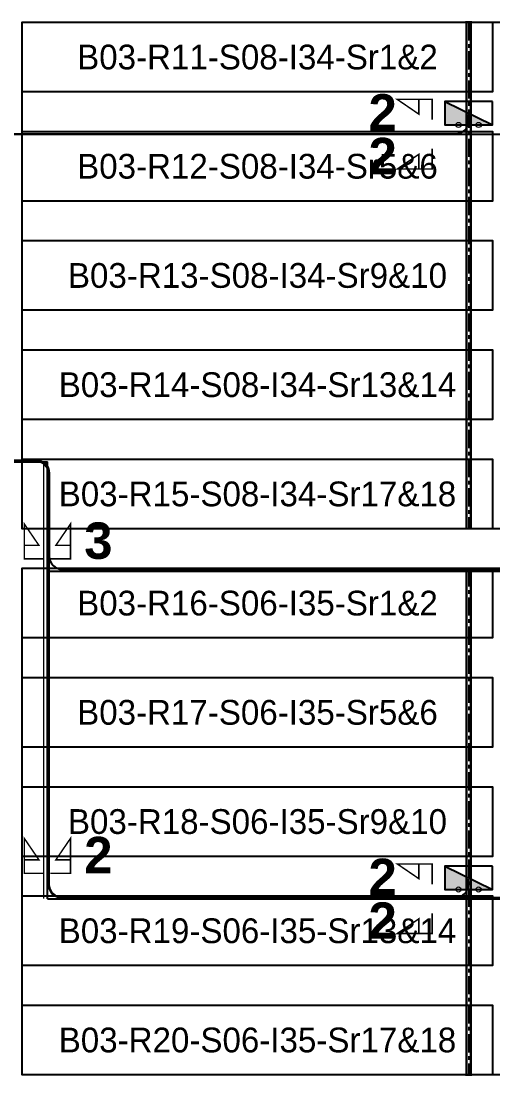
# Model space of a CAD drawing. Header units: metres. Extents: x 532250 to 532639, y 2674174 to 2674494.
# Drawn here: x 532476.5 to 532508.9, y 2674346.7 to 2674419.2 of the extents above; entities that cross this region are included whole.
import ezdxf
from ezdxf.enums import TextEntityAlignment as Align

# ---------------------------------------------------------------- set-up
doc = ezdxf.new("R2010")
doc.units = ezdxf.units.M
doc.header["$MEASUREMENT"] = 0
doc.linetypes.add('CENTER', pattern=[2, 1.25, -0.25, 0.25, -0.25])
for name, color, linetype in [('DC Trench BL-03', 40, 'Continuous'), ('E-Inverter Grouping', 2, 'Continuous'), ('Inverter Block-03', 7, 'Continuous'), ('LT Cable(AG) INV to LT Panel BL-03', 2, 'Continuous'), ('Messenger Wire Block-03 (Master Path)', 30, 'Continuous'), ('Messenger Wire Block-03 (MW Path)', 191, 'Continuous'), ('MMS Table Block-03', 8, 'Continuous'), ('Plan Line - DC BL-03', 40, 'Continuous'), ('Section Marking BL-03', 2, 'Continuous')]:
    doc.layers.add(name, color=color, linetype=linetype)
doc.layers.add('PILE', color=1, linetype='Continuous', lineweight=15)
doc.styles.add('BoldTextStyle', font='arialbd.ttf')
doc.styles.get("Standard").update_dxf_attribs({"font": 'Adani Regular.ttf'})

# ---------------------------------------------------------------- blocks, each defined once
blk = doc.blocks.new('MMS Table (32.292 x 4.788)')
at = {"color": 0}
blk.add_lwpolyline([(0, -0.002), (0, 4.786), (32.292, 4.786), (32.292, -0.002)], close=True, dxfattribs=at)
at = {"color": 7}
blk.add_attdef('ID1', text='', height=1.7, dxfattribs=at).set_placement((16.146, 2.392), align=Align.MIDDLE_CENTER)
blk = doc.blocks.new('Inverter Block')
h = blk.add_hatch(color=0)
h.dxf.hatch_style = 1
h.paths.add_polyline_path([(-1.456, 2.269), (-1.456, 0.846), (1.456, 0.846)])
at = {"color": 0}
blk.add_lwpolyline([(1.456, 2.269), (-1.456, 2.269), (-1.456, 0.846), (1.456, 0.846)], close=True, dxfattribs=at)
blk.add_lwpolyline([(-1.456, 2.269), (1.456, 0.846)], dxfattribs=at)
at = {"layer": 'PILE'}
for centre in [(-0.613, 0.846), (0.613, 0.846)]:
    blk.add_circle(centre, 0.156, dxfattribs=at)
at = {"color": 7}
blk.add_attdef('ID', (-1.456, 3.006), '', height=1.8, dxfattribs=at)

msp = doc.modelspace()

# ---------------------------------------------------------------- linework, layer by layer
at = {"layer": 'DC Trench BL-03', "color": 40, "const_width": 0.15}
for points in [[(532507.422, 2674419.075), (532507.122, 2674419.075), (532507.122, 2674384.291), (532507.422, 2674384.291)], [(532507.422, 2674381.575), (532507.122, 2674381.575), (532507.122, 2674346.791), (532507.422, 2674346.791)]]:
    msp.add_lwpolyline(points, close=True, dxfattribs=at)
at = {"layer": 'E-Inverter Grouping', "color": 3}
for points in [[(532541.303, 2674384.291), (532476.619, 2674384.291), (532476.619, 2674419.075), (532541.303, 2674419.075)], [(532541.303, 2674346.791), (532476.619, 2674346.791), (532476.619, 2674381.575), (532541.303, 2674381.575)]]:
    msp.add_lwpolyline(points, close=True, dxfattribs=at)
at = {"layer": 'LT Cable(AG) INV to LT Panel BL-03', "color": 5}
for points in [[(532437.975, 2674369.769), (532436.281, 2674369.769, -0.414214), (532435.381, 2674370.669), (532435.381, 2674373.823, 0.214019), (532435.079, 2674374.496), (532428.365, 2674380.474, -0.214019), (532428.064, 2674381.146), (532428.064, 2674382.868, -0.0289), (532428.07, 2674382.971), (532428.125, 2674383.451, 0.0289), (532428.131, 2674383.555), (532428.131, 2674410.507, -0.414214), (532429.031, 2674411.407), (532506.364, 2674411.407, 0.414214), (532507.264, 2674412.307), (532507.264, 2674412.73)], [(532437.975, 2674369.795), (532436.306, 2674369.795, -0.414214), (532435.406, 2674370.695), (532435.406, 2674373.835, 0.214019), (532435.104, 2674374.507), (532428.39, 2674380.485, -0.214019), (532428.089, 2674381.157), (532428.089, 2674382.866, -0.0289), (532428.095, 2674382.97), (532428.15, 2674383.449, 0.0289), (532428.156, 2674383.553), (532428.156, 2674410.482, -0.414214), (532429.056, 2674411.382), (532571.148, 2674411.382, 0.414214), (532572.048, 2674412.282), (532572.048, 2674412.73)], [(532435.906, 2674369.706, -0.325999), (532435.281, 2674370.563), (532435.281, 2674373.779, 0.214019), (532434.979, 2674374.451), (532428.265, 2674380.429, -0.214019), (532427.964, 2674381.101), (532427.964, 2674382.873, -0.0289), (532427.97, 2674382.977), (532428.025, 2674383.457, 0.0289), (532428.031, 2674383.56), (532428.031, 2674388.107, -0.414214), (532428.931, 2674389.007), (532477.565, 2674389.007, -0.414214), (532478.465, 2674388.107), (532478.465, 2674382.407, 0.414214), (532479.365, 2674381.507), (532571.148, 2674381.507, 0.414214), (532572.048, 2674382.407), (532572.048, 2674382.73)], [(532435.906, 2674369.741, -0.317911), (532435.306, 2674370.59), (532435.306, 2674373.79, 0.214019), (532435.004, 2674374.462), (532428.29, 2674380.44, -0.214019), (532427.989, 2674381.112), (532427.989, 2674382.872, -0.0289), (532427.995, 2674382.976), (532428.05, 2674383.455, 0.0289), (532428.056, 2674383.559), (532428.056, 2674388.082, -0.414214), (532428.956, 2674388.982), (532477.54, 2674388.982, -0.414214), (532478.44, 2674388.082), (532478.44, 2674359.882, 0.414214), (532479.34, 2674358.982), (532506.364, 2674358.982, 0.414214), (532507.264, 2674359.882), (532507.264, 2674360.23)], [(532435.906, 2674369.777, -0.309777), (532435.331, 2674370.616), (532435.331, 2674373.801, 0.214019), (532435.029, 2674374.473), (532428.315, 2674380.451, -0.214019), (532428.014, 2674381.123), (532428.014, 2674382.87, -0.0289), (532428.02, 2674382.974), (532428.075, 2674383.454, 0.0289), (532428.081, 2674383.558), (532428.081, 2674388.057, -0.414214), (532428.981, 2674388.957), (532477.515, 2674388.957, -0.414214), (532478.415, 2674388.057), (532478.415, 2674359.857, 0.414214), (532479.315, 2674358.957), (532571.148, 2674358.957, 0.414214), (532572.048, 2674359.857), (532572.048, 2674360.23)]]:
    msp.add_lwpolyline(points, format="xyb", dxfattribs=at)
at = {"layer": 'Messenger Wire Block-03 (Master Path)'}
for points in [[(532428.156, 2674411.382), (532573.695, 2674411.382)], [(532428.156, 2674388.882), (532478.34, 2674388.882)], [(532478.34, 2674358.882), (532478.34, 2674388.882)], [(532478.34, 2674381.382), (532573.695, 2674381.382)], [(532478.34, 2674358.882), (532573.695, 2674358.882)]]:
    msp.add_lwpolyline(points, dxfattribs=at)
at = {"layer": 'Messenger Wire Block-03 (MW Path)', "const_width": 0.1}
for points in [[(532428.156, 2674411.382), (532573.695, 2674411.382)], [(532428.156, 2674388.882), (532478.34, 2674388.882)], [(532478.09, 2674358.882), (532478.09, 2674388.882)], [(532478.34, 2674381.382), (532573.695, 2674381.382)], [(532478.34, 2674358.882), (532573.695, 2674358.882)]]:
    msp.add_lwpolyline(points, dxfattribs=at)
at = {"layer": 'Plan Line - DC BL-03', "color": 6, "linetype": 'CENTER'}
for points in [[(532507.273, 2674419.075), (532507.273, 2674384.291)], [(532507.273, 2674381.575), (532507.273, 2674346.791)]]:
    msp.add_lwpolyline(points, dxfattribs=at)
at = {"layer": 'Section Marking BL-03', "color": 94, "lineweight": 35, "true_color": 0x00a500, "const_width": 0.1}
for points in [[(532504.764, 2674412.382), (532504.764, 2674413.772), (532502.364, 2674413.772), (532503.844, 2674412.762), (532503.844, 2674413.772)], [(532504.764, 2674410.382), (532504.764, 2674408.992), (532502.364, 2674408.992), (532503.844, 2674410.002), (532503.844, 2674408.992)], [(532478.14, 2674382.226), (532476.75, 2674382.226), (532476.75, 2674384.626), (532477.76, 2674383.146), (532476.75, 2674383.146)], [(532478.54, 2674382.226), (532479.93, 2674382.226), (532479.93, 2674384.626), (532478.92, 2674383.146), (532479.93, 2674383.146)], [(532478.14, 2674360.632), (532476.75, 2674360.632), (532476.75, 2674363.032), (532477.76, 2674361.552), (532476.75, 2674361.552)], [(532478.54, 2674360.632), (532479.93, 2674360.632), (532479.93, 2674363.032), (532478.92, 2674361.552), (532479.93, 2674361.552)], [(532504.764, 2674359.882), (532504.764, 2674361.272), (532502.364, 2674361.272), (532503.844, 2674360.262), (532503.844, 2674361.272)], [(532504.764, 2674357.882), (532504.764, 2674356.492), (532502.364, 2674356.492), (532503.844, 2674357.502), (532503.844, 2674356.492)]]:
    msp.add_lwpolyline(points, dxfattribs=at)

# ---------------------------------------------------------------- block references
at = {"layer": 'Inverter Block-03'}
ref = msp.add_blockref('Inverter Block', (532507.264, 2674411.065), dxfattribs=dict(at, xscale=1.124999999976148, yscale=1.124999999976148, zscale=1.124999999976148))
ref.add_attrib('ID', 'B03-I34-ASB11', (532509.462, 2674411.91), dxfattribs={"layer": '0', "color": 7, "height": 2.025})
ref = msp.add_blockref('Inverter Block', (532507.264, 2674358.565), dxfattribs=dict(at, xscale=1.124999999976148, yscale=1.124999999976148, zscale=1.124999999976148))
ref.add_attrib('ID', 'B03-I35-ASB12', (532509.462, 2674359.41), dxfattribs={"layer": '0', "color": 7, "height": 2.025})
at = {"layer": 'MMS Table Block-03'}
for p, values in [((532476.619, 2674414.291), {'ID1': 'B03-R11-S08-I34-Sr1&2'}), ((532476.619, 2674406.791), {'ID1': 'B03-R12-S08-I34-Sr5&6'}), ((532476.619, 2674399.291), {'ID1': 'B03-R13-S08-I34-Sr9&10'}), ((532476.619, 2674391.791), {'ID1': 'B03-R14-S08-I34-Sr13&14'}), ((532476.619, 2674384.291), {'ID1': 'B03-R15-S08-I34-Sr17&18'}), ((532476.619, 2674376.791), {'ID1': 'B03-R16-S06-I35-Sr1&2'}), ((532476.619, 2674369.291), {'ID1': 'B03-R17-S06-I35-Sr5&6'}), ((532476.619, 2674361.791), {'ID1': 'B03-R18-S06-I35-Sr9&10'}), ((532476.619, 2674354.291), {'ID1': 'B03-R19-S06-I35-Sr13&14'}), ((532476.619, 2674346.791), {'ID1': 'B03-R20-S06-I35-Sr17&18'})]:
    msp.add_blockref('MMS Table (32.292 x 4.788)', p, dxfattribs=at).add_auto_attribs(values)

# ---------------------------------------------------------------- texts
at = {"layer": 'Section Marking BL-03', "color": 94, "true_color": 0x00a500, "style": 'BoldTextStyle'}
for s, p in [('2', (532501.364, 2674412.882)), ('2', (532501.364, 2674409.882)), ('3', (532481.84, 2674383.476)), ('2', (532481.84, 2674361.882)), ('2', (532501.364, 2674360.382)), ('2', (532501.364, 2674357.382))]:
    msp.add_text(s, height=2.5, dxfattribs=at).set_placement(p, align=Align.MIDDLE_CENTER)

doc.saveas('drawing.dxf')
